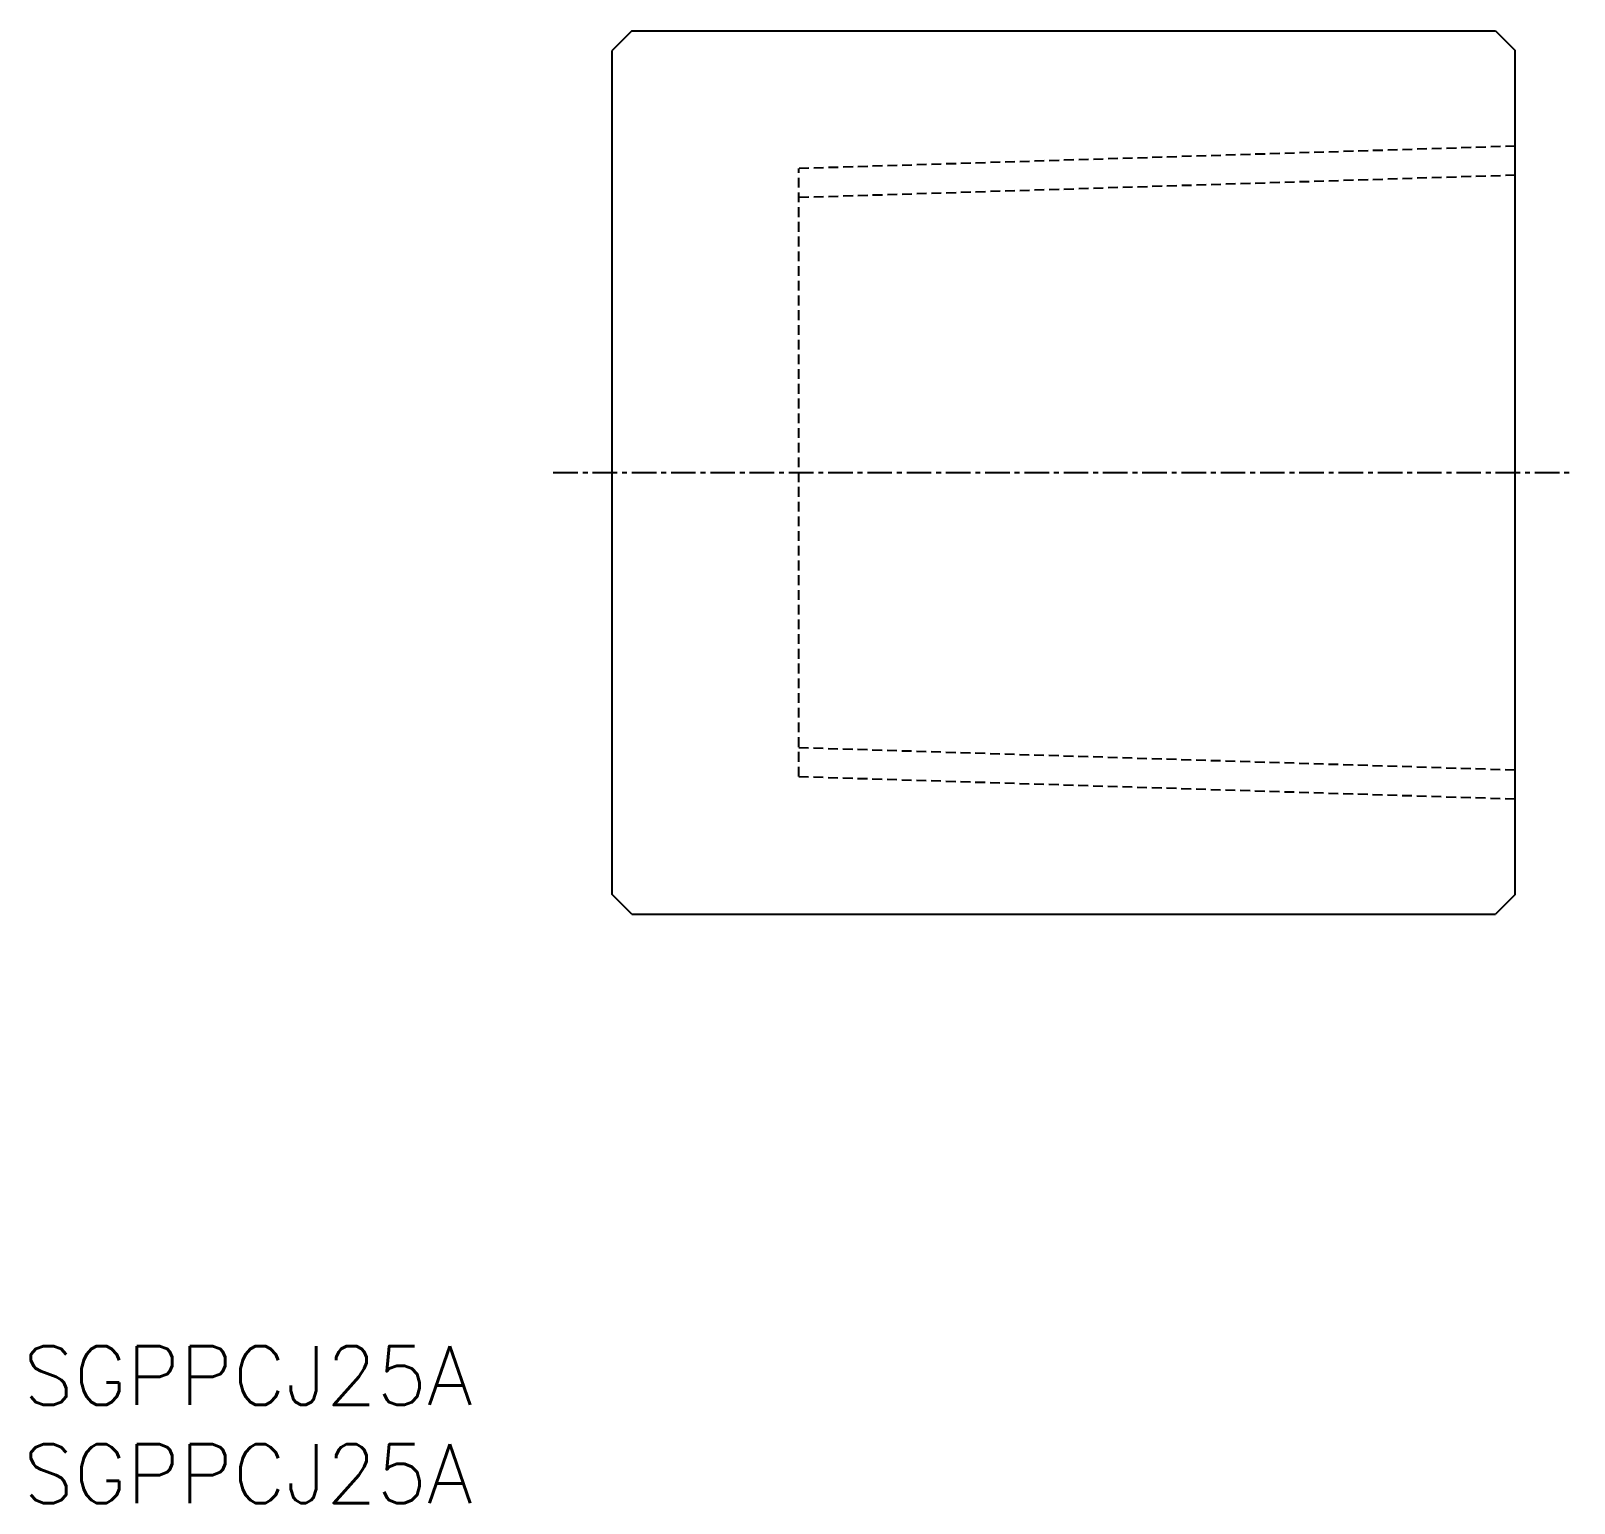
# Model space of a CAD drawing. Extents: x 0.4 to 79, y 0 to 75.
import ezdxf

# ---------------------------------------------------------------- set-up
doc = ezdxf.new("R2010")
doc.units = 0
doc.linetypes.add('CENTER', pattern=[2, 1.25, -0.25, 0.25, -0.25])
doc.linetypes.add('DASHED', pattern=[0.75, 0.5, -0.25])
doc.layers.get('0').update_dxf_attribs({"linetype": 'CONTINUOUS'})
doc.layers.add('CENTER', color=1, linetype='CENTER')
doc.styles.get("Standard").update_dxf_attribs({"font": 'txt.shx'})

# ---------------------------------------------------------------- blocks, each defined once
blk = doc.blocks.new('*U3')
at = {"color": 7, "linetype": 'CONTINUOUS'}
blk.add_text('SGPPCJ25A', height=3, dxfattribs=at).set_placement((0, 0))
blk = doc.blocks.new('*U4')
at = {"color": 7, "linetype": 'CONTINUOUS'}
blk.add_text('SGPPCJ25A', height=3, dxfattribs=at).set_placement((0, 5))

msp = doc.modelspace()

# ---------------------------------------------------------------- linework, layer by layer
at = {"color": 7, "linetype": 'CONTINUOUS'}
for p, q in [((31, 75), (30, 74)), ((31, 75), (75, 75)), ((75, 75), (76, 74)), ((30, 31), (30, 74)), ((76, 31), (76, 74)), ((31, 30), (30, 31)), ((76, 31), (75, 30)), ((31, 30), (75, 30))]:
    msp.add_line(p, q, dxfattribs=at)
at = {"color": 3, "linetype": 'DASHED'}
for p, q in [((76, 69.1245), (39.5, 67.983875)), ((39.5, 37.016125), (39.5, 67.983875)), ((76, 67.6455), (39.5, 66.504875)), ((39.5, 38.495125), (76, 37.3545)), ((39.5, 37.016125), (76, 35.8755))]:
    msp.add_line(p, q, dxfattribs=at)
at = {"layer": 'CENTER', "color": 1, "linetype": 'CENTER'}
msp.add_line((27, 52.5), (79, 52.5), dxfattribs=at)

# ---------------------------------------------------------------- block references
at = {"color": 7, "linetype": 'CONTINUOUS'}
for name in ['*U4', '*U3']:
    msp.add_blockref(name, (0, 0), dxfattribs=at)

doc.saveas('drawing.dxf')
